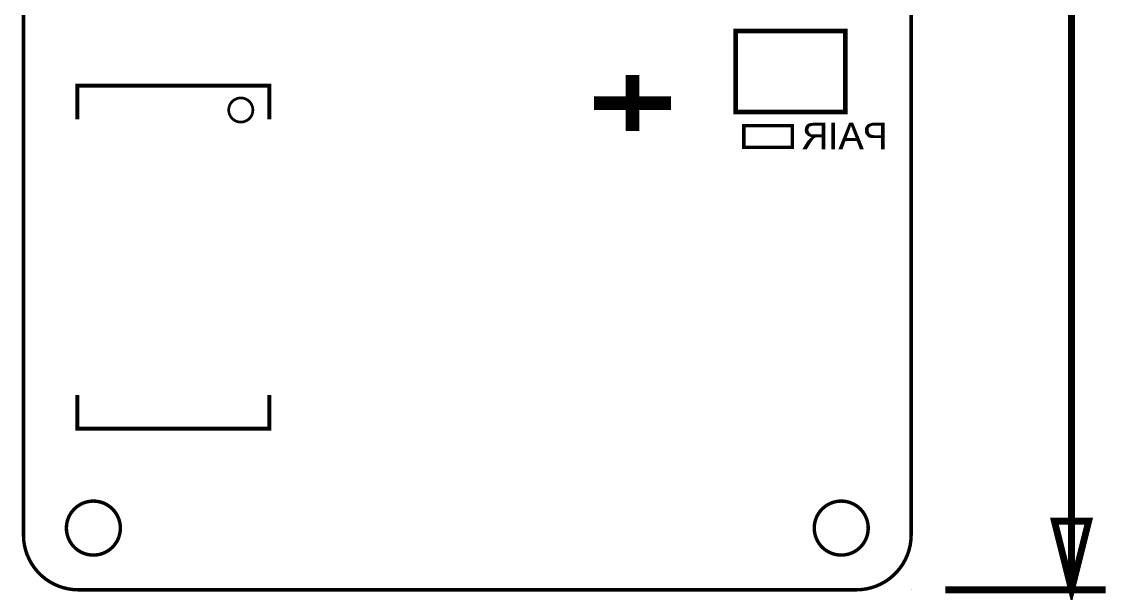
# Model space of a CAD drawing. Extents: x 1.36 to 3.09, y 1.35 to 6.
# Drawn here: x 1.356 to 2.943, y 1.349 to 2.183 of the extents above; entities that cross this region are included whole.
import ezdxf

# ---------------------------------------------------------------- set-up
doc = ezdxf.new("R2010")
doc.units = 0
doc.layers.add('SSB004129_PHO', color=12, linetype='CONTINUOUS')

msp = doc.modelspace()

# ---------------------------------------------------------------- linework, layer by layer
at = {"layer": 'SSB004129_PHO'}
for points, const_width in [([(1.35854, 1.43433), (1.35854, 5.6261)], 0.005), ([(2.65354, 5.62687), (2.65354, 1.43433)], 0.005), ([(2.88754, 1.35433), (2.88754, 3.46283)], 0.01), ([(2.39764, 2.05118), (2.55764, 2.05118), (2.55764, 2.16929), (2.39764, 2.16929), (2.39764, 2.05118)], 0.007), ([(2.24691, 2.10501), (2.24691, 2.02319)], 0.02), ([(1.71713, 2.04016), (1.71713, 2.08937), (1.4372, 2.08937), (1.4372, 2.04016)], 0.00591), ([(2.19066, 2.0641), (2.30316, 2.0641)], 0.02), ([(2.40951, 1.99967), (2.40951, 2.03117), (2.48038, 2.03117), (2.48038, 1.99967), (2.40951, 1.99967)], 0.005), ([(2.52772, 2.03492), (2.51164, 2.03492), (2.50687, 2.03439), (2.5043, 2.03388), (2.50178, 2.03236), (2.50027, 2.03035), (2.49924, 2.02779), (2.49873, 2.0247), (2.49923, 2.02116), (2.50126, 2.01863), (2.50435, 2.01606), (2.50852, 2.01501), (2.5089, 2.01453), (2.50871, 2.01414), (2.50605, 2.01201), (2.50395, 2.00991), (2.50185, 2.00728), (2.49589, 1.99735), (2.50115, 1.99735), (2.50583, 2.00514), (2.50584, 2.00516), (2.50798, 2.00838), (2.508, 2.0084), (2.5096, 2.01053), (2.51066, 2.01213), (2.51072, 2.0122), (2.51179, 2.01328), (2.51192, 2.01337), (2.51407, 2.01444), (2.51429, 2.01449), (2.52286, 2.01449), (2.52336, 2.01399), (2.52336, 1.99735), (2.52772, 1.99735), (2.52772, 2.03492)], 0.001), ([(2.501, 2.01895), (2.501, 2.03133)], 0.001), ([(2.502, 2.01801), (2.502, 2.0325)], 0.001), ([(2.503, 2.01718), (2.503, 2.0331)], 0.001), ([(2.52336, 2.03114), (2.52336, 2.01828), (2.52286, 2.01778), (2.50947, 2.01778), (2.50935, 2.01779), (2.50721, 2.01833), (2.50697, 2.01846), (2.50429, 2.02114), (2.50417, 2.02134), (2.5031, 2.02455), (2.50308, 2.02471), (2.50309, 2.02481), (2.50362, 2.02748), (2.50367, 2.02761), (2.50474, 2.02975), (2.505, 2.02999), (2.50768, 2.03106), (2.50778, 2.03109), (2.51099, 2.03163), (2.51108, 2.03164), (2.52286, 2.03164), (2.52336, 2.03114)], 0.001), ([(2.504, 2.02828), (2.504, 2.0337)], 0.001), ([(2.505, 2.02999), (2.505, 2.03402)], 0.001), ([(2.506, 2.03039), (2.506, 2.03422)], 0.001), ([(2.507, 2.03079), (2.507, 2.03441)], 0.001), ([(2.508, 2.03113), (2.508, 2.03452)], 0.001), ([(2.509, 2.0313), (2.509, 2.03463)], 0.001), ([(2.51, 2.03146), (2.51, 2.03474)], 0.001), ([(2.511, 2.03163), (2.511, 2.03485)], 0.001), ([(2.512, 2.03164), (2.512, 2.03492)], 0.001), ([(2.513, 2.03164), (2.513, 2.03492)], 0.001), ([(2.514, 2.03164), (2.514, 2.03492)], 0.001), ([(2.515, 2.03164), (2.515, 2.03492)], 0.001), ([(2.516, 2.03164), (2.516, 2.03492)], 0.001), ([(2.517, 2.03164), (2.517, 2.03492)], 0.001), ([(2.518, 2.03164), (2.518, 2.03492)], 0.001), ([(2.519, 2.03164), (2.519, 2.03492)], 0.001), ([(2.52, 2.03164), (2.52, 2.03492)], 0.001), ([(2.521, 2.03164), (2.521, 2.03492)], 0.001), ([(2.522, 2.03164), (2.522, 2.03492)], 0.001), ([(2.523, 2.03162), (2.523, 2.03492)], 0.001), ([(2.524, 1.99735), (2.524, 2.03492)], 0.001), ([(2.525, 1.99735), (2.525, 2.03492)], 0.001), ([(2.526, 1.99735), (2.526, 2.03492)], 0.001), ([(2.527, 1.99735), (2.527, 2.03492)], 0.001), ([(2.54218, 2.03492), (2.53783, 2.03492), (2.53783, 1.99735), (2.54218, 1.99735), (2.54218, 2.03492)], 0.001), ([(2.538, 1.99735), (2.538, 2.03492)], 0.001), ([(2.539, 1.99735), (2.539, 2.03492)], 0.001), ([(2.54, 1.99735), (2.54, 2.03492)], 0.001), ([(2.541, 1.99735), (2.541, 2.03492)], 0.001), ([(2.542, 1.99735), (2.542, 2.03492)], 0.001), ([(2.58373, 1.99735), (2.5686, 2.03492), (2.56338, 2.03492), (2.54825, 1.99735), (2.55305, 1.99735), (2.55721, 2.00881), (2.55768, 2.00914), (2.57429, 2.00914), (2.57476, 2.00881), (2.57893, 1.99735), (2.58373, 1.99735)], 0.001), ([(2.57268, 2.01242), (2.55929, 2.01242), (2.55879, 2.01292), (2.55882, 2.01309), (2.56257, 2.02328), (2.56417, 2.02754), (2.56524, 2.03127), (2.56619, 2.03132), (2.56887, 2.02435), (2.57315, 2.0131), (2.57268, 2.01242)], 0.001), ([(2.562, 2.02172), (2.562, 2.0315)], 0.001), ([(2.563, 2.02441), (2.563, 2.03398)], 0.001), ([(2.564, 2.02708), (2.564, 2.03492)], 0.001), ([(2.565, 2.03044), (2.565, 2.03492)], 0.001), ([(2.566, 2.03155), (2.566, 2.03492)], 0.001), ([(2.567, 2.0292), (2.567, 2.03492)], 0.001), ([(2.568, 2.0266), (2.568, 2.03492)], 0.001), ([(2.569, 2.024), (2.569, 2.03392)], 0.001), ([(2.57, 2.02137), (2.57, 2.03144)], 0.001), ([(2.61451, 2.03492), (2.59739, 2.03492), (2.59532, 2.03441), (2.59063, 2.03284), (2.58913, 2.03134), (2.58759, 2.02928), (2.58658, 2.02675), (2.58658, 2.0242), (2.58709, 2.02007), (2.58967, 2.01646), (2.59118, 2.01496), (2.59372, 2.01394), (2.59631, 2.01342), (2.60965, 2.01342), (2.61015, 2.01292), (2.61015, 1.99735), (2.61451, 1.99735), (2.61451, 2.03492)], 0.001), ([(2.589, 2.0174), (2.589, 2.03116)], 0.001), ([(2.59, 2.01613), (2.59, 2.03221)], 0.001), ([(2.61015, 2.03114), (2.61015, 2.01721), (2.60965, 2.01671), (2.60001, 2.01671), (2.59993, 2.01671), (2.59618, 2.01725), (2.59607, 2.01728), (2.59339, 2.01835), (2.59315, 2.01856), (2.59154, 2.02124), (2.59148, 2.0214), (2.59094, 2.02407), (2.59093, 2.02417), (2.59093, 2.02631), (2.59099, 2.02654), (2.59206, 2.02868), (2.59215, 2.02881), (2.59376, 2.03042), (2.59395, 2.03054), (2.59717, 2.03161), (2.59733, 2.03164), (2.60965, 2.03164), (2.61015, 2.03114)], 0.001), ([(2.591, 2.02656), (2.591, 2.03296)], 0.001), ([(2.592, 2.02856), (2.592, 2.0333)], 0.001), ([(2.593, 2.02966), (2.593, 2.03363)], 0.001), ([(2.594, 2.03055), (2.594, 2.03396)], 0.001), ([(2.595, 2.03089), (2.595, 2.0343)], 0.001), ([(2.596, 2.03122), (2.596, 2.03457)], 0.001), ([(2.597, 2.03155), (2.597, 2.03482)], 0.001), ([(2.598, 2.03164), (2.598, 2.03492)], 0.001), ([(2.599, 2.03164), (2.599, 2.03492)], 0.001), ([(2.6, 2.03164), (2.6, 2.03492)], 0.001), ([(2.601, 2.03164), (2.601, 2.03492)], 0.001), ([(2.602, 2.03164), (2.602, 2.03492)], 0.001), ([(2.603, 2.03164), (2.603, 2.03492)], 0.001), ([(2.604, 2.03164), (2.604, 2.03492)], 0.001), ([(2.605, 2.03164), (2.605, 2.03492)], 0.001), ([(2.606, 2.03164), (2.606, 2.03492)], 0.001), ([(2.607, 2.03164), (2.607, 2.03492)], 0.001), ([(2.608, 2.03164), (2.608, 2.03492)], 0.001), ([(2.609, 2.03164), (2.609, 2.03492)], 0.001), ([(2.61, 2.03149), (2.61, 2.03492)], 0.001), ([(2.611, 1.99735), (2.611, 2.03492)], 0.001), ([(2.612, 1.99735), (2.612, 2.03492)], 0.001), ([(2.613, 1.99735), (2.613, 2.03492)], 0.001), ([(2.614, 1.99735), (2.614, 2.03492)], 0.001), ([(2.499, 2.02278), (2.499, 2.02635)], 0.001), ([(2.5, 2.0202), (2.5, 2.02969)], 0.001), ([(2.504, 2.01635), (2.504, 2.02186)], 0.001), ([(2.505, 2.01589), (2.505, 2.02043)], 0.001), ([(2.506, 2.01564), (2.506, 2.01943)], 0.001), ([(2.507, 2.01539), (2.507, 2.01844)], 0.001), ([(2.508, 2.01514), (2.508, 2.01813)], 0.001), ([(2.509, 2.00974), (2.509, 2.01788)], 0.001), ([(2.51, 2.01114), (2.51, 2.01778)], 0.001), ([(2.511, 2.01248), (2.511, 2.01778)], 0.001), ([(2.512, 2.01341), (2.512, 2.01778)], 0.001), ([(2.513, 2.01391), (2.513, 2.01778)], 0.001), ([(2.514, 2.01441), (2.514, 2.01778)], 0.001), ([(2.515, 2.01449), (2.515, 2.01778)], 0.001), ([(2.516, 2.01449), (2.516, 2.01778)], 0.001), ([(2.517, 2.01449), (2.517, 2.01778)], 0.001), ([(2.518, 2.01449), (2.518, 2.01778)], 0.001), ([(2.519, 2.01449), (2.519, 2.01778)], 0.001), ([(2.52, 2.01449), (2.52, 2.01778)], 0.001), ([(2.521, 2.01449), (2.521, 2.01778)], 0.001), ([(2.522, 2.01449), (2.522, 2.01778)], 0.001), ([(2.523, 2.01447), (2.523, 2.0178)], 0.001), ([(2.556, 2.00547), (2.556, 2.0166)], 0.001), ([(2.557, 2.00822), (2.557, 2.01908)], 0.001), ([(2.558, 2.00914), (2.558, 2.02157)], 0.001), ([(2.559, 2.01358), (2.559, 2.02405)], 0.001), ([(2.56, 2.01629), (2.56, 2.02653)], 0.001), ([(2.561, 2.01901), (2.561, 2.02902)], 0.001), ([(2.571, 2.01875), (2.571, 2.02895)], 0.001), ([(2.572, 2.01612), (2.572, 2.02647)], 0.001), ([(2.573, 2.0135), (2.573, 2.02399)], 0.001), ([(2.574, 2.00914), (2.574, 2.02151)], 0.001), ([(2.575, 2.00815), (2.575, 2.01902)], 0.001), ([(2.576, 2.0054), (2.576, 2.01654)], 0.001), ([(2.587, 2.02082), (2.587, 2.02781)], 0.001), ([(2.588, 2.0188), (2.588, 2.02983)], 0.001), ([(2.591, 2.01513), (2.591, 2.02379)], 0.001), ([(2.592, 2.01463), (2.592, 2.02047)], 0.001), ([(2.593, 2.01423), (2.593, 2.0188)], 0.001), ([(2.594, 2.01388), (2.594, 2.01811)], 0.001), ([(2.595, 2.01368), (2.595, 2.01771)], 0.001), ([(2.596, 2.01348), (2.596, 2.01731)], 0.001), ([(2.597, 2.01342), (2.597, 2.01713)], 0.001), ([(2.598, 2.01342), (2.598, 2.01699)], 0.001), ([(2.599, 2.01342), (2.599, 2.01685)], 0.001), ([(2.6, 2.01342), (2.6, 2.01671)], 0.001), ([(2.601, 2.01342), (2.601, 2.01671)], 0.001), ([(2.602, 2.01342), (2.602, 2.01671)], 0.001), ([(2.603, 2.01342), (2.603, 2.01671)], 0.001), ([(2.604, 2.01342), (2.604, 2.01671)], 0.001), ([(2.605, 2.01342), (2.605, 2.01671)], 0.001), ([(2.606, 2.01342), (2.606, 2.01671)], 0.001), ([(2.607, 2.01342), (2.607, 2.01671)], 0.001), ([(2.608, 2.01342), (2.608, 2.01671)], 0.001), ([(2.609, 2.01342), (2.609, 2.01671)], 0.001), ([(2.61, 2.01328), (2.61, 2.01685)], 0.001), ([(2.497, 1.99735), (2.497, 1.9992)], 0.001), ([(2.498, 1.99735), (2.498, 2.00087)], 0.001), ([(2.499, 1.99735), (2.499, 2.00254)], 0.001), ([(2.5, 1.99735), (2.5, 2.0042)], 0.001), ([(2.501, 1.99735), (2.501, 2.00587)], 0.001), ([(2.502, 1.99877), (2.502, 2.00747)], 0.001), ([(2.503, 2.00043), (2.503, 2.00872)], 0.001), ([(2.504, 2.0021), (2.504, 2.00996)], 0.001), ([(2.505, 2.00377), (2.505, 2.01096)], 0.001), ([(2.506, 2.0054), (2.506, 2.01196)], 0.001), ([(2.507, 2.0069), (2.507, 2.01277)], 0.001), ([(2.508, 2.0084), (2.508, 2.01357)], 0.001), ([(2.549, 1.99735), (2.549, 1.99922)], 0.001), ([(2.55, 1.99735), (2.55, 2.0017)], 0.001), ([(2.551, 1.99735), (2.551, 2.00419)], 0.001), ([(2.552, 1.99735), (2.552, 2.00667)], 0.001), ([(2.553, 1.99735), (2.553, 2.00915)], 0.001), ([(2.554, 1.99997), (2.554, 2.01164)], 0.001), ([(2.555, 2.00272), (2.555, 2.01412)], 0.001), ([(2.559, 2.00914), (2.559, 2.01252)], 0.001), ([(2.56, 2.00914), (2.56, 2.01242)], 0.001), ([(2.561, 2.00914), (2.561, 2.01242)], 0.001), ([(2.562, 2.00914), (2.562, 2.01242)], 0.001), ([(2.563, 2.00914), (2.563, 2.01242)], 0.001), ([(2.564, 2.00914), (2.564, 2.01242)], 0.001), ([(2.565, 2.00914), (2.565, 2.01242)], 0.001), ([(2.566, 2.00914), (2.566, 2.01242)], 0.001), ([(2.567, 2.00914), (2.567, 2.01242)], 0.001), ([(2.568, 2.00914), (2.568, 2.01242)], 0.001), ([(2.569, 2.00914), (2.569, 2.01242)], 0.001), ([(2.57, 2.00914), (2.57, 2.01242)], 0.001), ([(2.571, 2.00914), (2.571, 2.01242)], 0.001), ([(2.572, 2.00914), (2.572, 2.01242)], 0.001), ([(2.573, 2.00914), (2.573, 2.01253)], 0.001), ([(2.577, 2.00265), (2.577, 2.01406)], 0.001), ([(2.578, 1.9999), (2.578, 2.01158)], 0.001), ([(2.579, 1.99735), (2.579, 2.00909)], 0.001), ([(2.58, 1.99735), (2.58, 2.00661)], 0.001), ([(2.581, 1.99735), (2.581, 2.00413)], 0.001), ([(2.582, 1.99735), (2.582, 2.00164)], 0.001), ([(2.583, 1.99735), (2.583, 1.99916)], 0.001), ([(2.496, 1.99735), (2.496, 1.99754)], 0.001), ([(1.71713, 1.63858), (1.71713, 1.58937), (1.4372, 1.58937), (1.4372, 1.63858)], 0.00591), ([(2.88754, 1.35433), (2.86254, 1.45433), (2.91254, 1.45433), (2.88754, 1.35433)], 0.01), ([(2.57354, 1.35433), (1.43854, 1.35433)], 0.005), ([(2.65354, 1.35433), (2.65357, 1.35433)], 0.001), ([(2.70354, 1.35433), (2.93754, 1.35433)], 0.01)]:
    msp.add_lwpolyline(points, dxfattribs=dict(at, const_width=const_width))
for points, const_width in [([(1.65798, 2.05394, 1), (1.6932, 2.05394, 1)], 0.00394), ([(1.42117, 1.44433, 1), (1.49991, 1.44433, 1)], 0.005), ([(2.51217, 1.44433, 1), (2.59091, 1.44433, 1)], 0.005)]:
    msp.add_lwpolyline(points, format="xyb", close=True, dxfattribs=dict(at, const_width=const_width))
at = {"layer": 'SSB004129_PHO', "const_width": 0.005}
for points in [[(1.35854, 1.43433, 0.4142136), (1.43854, 1.35433)], [(2.57354, 1.35433, 0.4142136), (2.65354, 1.43433)]]:
    msp.add_lwpolyline(points, format="xyb", dxfattribs=at)

doc.saveas('drawing.dxf')
